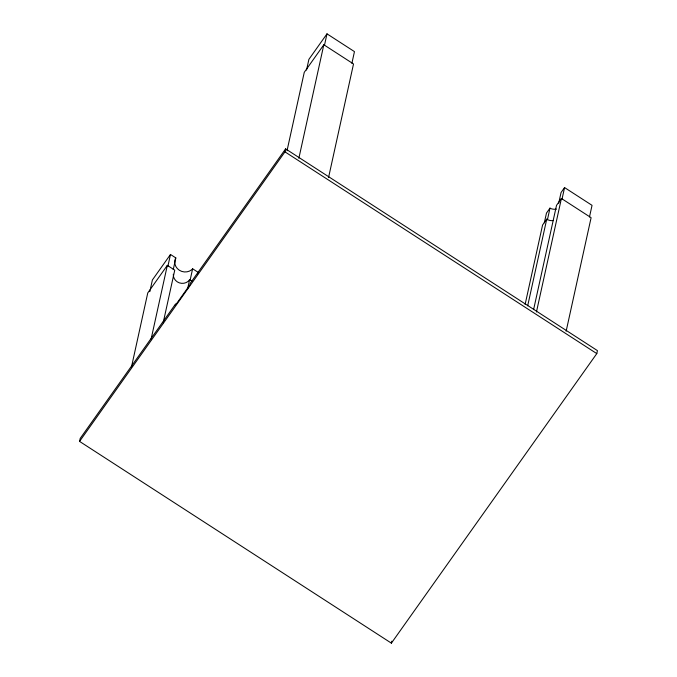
<?xml version="1.0" encoding="UTF-8"?>
<svg xmlns="http://www.w3.org/2000/svg" width="677" height="677" viewBox="0 0 677 677"><rect width="100%" height="100%" fill="white"/><g stroke="black" fill="none" stroke-linecap="round" stroke-linejoin="round"><path stroke-width="1.02" d="M79.556 441.396L80.208 438.417L175.58 303.981L175.25 305.471L189.924 284.789L190.245 283.308L285.618 148.872L597.444 350.627L596.792 353.606L391.382 643.15L79.556 441.396L284.958 151.851L285.618 148.872M131.423 367.239L147.764 292.929L167.329 265.359L174.751 270.157L163.182 322.794M149.829 291.643L152.393 279.965L170.486 254.459L175.825 257.903L173.253 269.59M150.988 339.668L167.329 265.359M167.921 266.137L170.486 254.459M187.554 289.054L189.602 279.77L192.073 281.37M190.059 280.464L192.623 268.777L197.963 272.23L197.532 274.177M287.014 150.768L304.261 72.329L323.826 44.75L353.521 63.968L328.565 177.492M306.537 70.069L308.89 59.356L326.991 33.85L354.46 51.621L351.888 63.308M298.862 158.283L323.826 44.75M324.418 45.528L326.991 33.85M391.382 643.15L391.822 641.161M525.107 304.481L542.582 225.009L546.737 219.153A8.911 8.378 12.4 0 0 553.422 220.533M544.333 222.809L546.474 213.077L549.986 208.127L551.18 208.702A10.265 9.647 12.4 0 0 556.469 209.125M527.679 305.843L546.737 219.153M547.422 219.805L549.986 208.127M533.603 309.601L556.519 205.359L561.411 198.471L591.106 217.681L566.141 331.214M558.703 203.227L561.055 192.522L564.567 187.571L592.045 205.343L589.472 217.021M536.446 311.995L561.411 198.471M562.003 199.25L564.567 187.571M175.825 257.903L175.241 259.02A10.265 9.647 12.4 0 0 179.329 270.241A10.265 9.647 12.4 0 0 191.76 269.708L192.623 268.777M284.958 151.851L596.792 353.606M189.602 279.77A8.911 8.378 12.4 0 1 179.371 282.868A8.911 8.378 12.4 0 1 173.304 274.253"/></g></svg>
